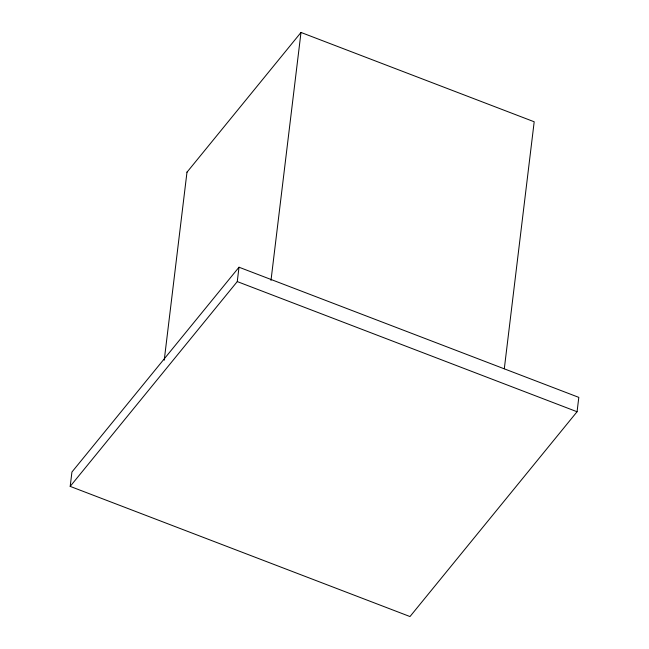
<?xml version="1.0" encoding="UTF-8"?>
<svg xmlns="http://www.w3.org/2000/svg" width="649" height="649" viewBox="0 0 649 649"><rect width="100%" height="100%" fill="white"/><g stroke="black" fill="none" stroke-linecap="round" stroke-linejoin="round"><path stroke-width="0.97" d="M70.189 486.385L71.934 472.018L239.01 267.218L578.811 397.375L577.066 411.742L409.99 616.55L70.189 486.385L237.266 281.585L239.01 267.218M164.229 360.219L187.009 171.985M270.99 280.425L300.998 32.45L534.192 121.777L504.305 368.746M186.985 172.212L300.998 32.45M237.266 281.585L577.066 411.742"/></g></svg>
